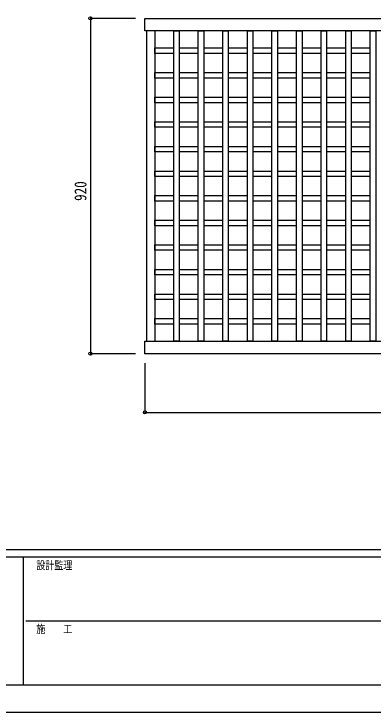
# Model space of a CAD drawing. Units: millimetres, scale not verified. Extents: x -4205 to 4205, y -2970 to 2970.
# Drawn here: x -1330 to -344, y -2970 to -1055 of the extents above; entities that cross this region are included whole.
import ezdxf
from ezdxf.enums import TextEntityAlignment as Align

# ---------------------------------------------------------------- set-up
doc = ezdxf.new("R2010")
doc.units = ezdxf.units.MM
doc.header["$LTSCALE"] = 16
for name, color, linetype in [('0-2_YKK_A1', 4, 'Continuous'), ('0-3_YKK_D', 6, 'Continuous'), ('0-4_YKK_ZWAK', 7, 'Continuous')]:
    doc.layers.add(name, color=color, linetype=linetype)
doc.styles.add('ＭＳ ゴシック', font='')
doc.styles.get('ＭＳ ゴシック').set_extended_font_data('MS Gothic')

msp = doc.modelspace()

# ---------------------------------------------------------------- linework, layer by layer
at = {"layer": '0-2_YKK_A1'}
for p, q in [((-966.11, -1100.89), (-966.11, -1952.89)), ((-943.11, -1100.89), (-943.11, -1952.89)), ((-943.11, -1148.14), (-891.36, -1148.14)), ((-876.36, -1148.14), (-823.86, -1148.14)), ((-808.86, -1148.14), (-756.36, -1148.14)), ((-741.36, -1148.14), (-688.86, -1148.14)), ((-673.86, -1148.14), (-621.36, -1148.14)), ((-606.36, -1148.14), (-553.86, -1148.14)), ((-538.86, -1148.14), (-486.36, -1148.14)), ((-471.36, -1148.14), (-418.86, -1148.14)), ((-403.86, -1148.14), (-351.36, -1148.14)), ((-823.86, -1163.14), (-876.36, -1163.14)), ((-756.36, -1163.14), (-808.86, -1163.14)), ((-688.86, -1163.14), (-741.36, -1163.14)), ((-621.36, -1163.14), (-673.86, -1163.14)), ((-553.86, -1163.14), (-606.36, -1163.14)), ((-486.36, -1163.14), (-538.86, -1163.14)), ((-418.86, -1163.14), (-471.36, -1163.14)), ((-351.36, -1163.14), (-403.86, -1163.14)), ((-943.11, -1215.64), (-891.36, -1215.64)), ((-876.36, -1215.64), (-823.86, -1215.64)), ((-808.86, -1215.64), (-756.36, -1215.64)), ((-741.36, -1215.64), (-688.86, -1215.64)), ((-673.86, -1215.64), (-621.36, -1215.64)), ((-606.36, -1215.64), (-553.86, -1215.64)), ((-538.86, -1215.64), (-486.36, -1215.64)), ((-471.36, -1215.64), (-418.86, -1215.64)), ((-403.86, -1215.64), (-351.36, -1215.64)), ((-823.86, -1230.64), (-876.36, -1230.64)), ((-756.36, -1230.64), (-808.86, -1230.64)), ((-688.86, -1230.64), (-741.36, -1230.64)), ((-621.36, -1230.64), (-673.86, -1230.64)), ((-553.86, -1230.64), (-606.36, -1230.64)), ((-486.36, -1230.64), (-538.86, -1230.64)), ((-418.86, -1230.64), (-471.36, -1230.64)), ((-351.36, -1230.64), (-403.86, -1230.64)), ((-943.11, -1283.14), (-891.36, -1283.14)), ((-876.36, -1283.14), (-823.86, -1283.14)), ((-808.86, -1283.14), (-756.36, -1283.14)), ((-741.36, -1283.14), (-688.86, -1283.14)), ((-673.86, -1283.14), (-621.36, -1283.14)), ((-606.36, -1283.14), (-553.86, -1283.14)), ((-538.86, -1283.14), (-486.36, -1283.14)), ((-471.36, -1283.14), (-418.86, -1283.14)), ((-403.86, -1283.14), (-351.36, -1283.14)), ((-823.86, -1298.14), (-876.36, -1298.14)), ((-756.36, -1298.14), (-808.86, -1298.14)), ((-688.86, -1298.14), (-741.36, -1298.14)), ((-621.36, -1298.14), (-673.86, -1298.14)), ((-553.86, -1298.14), (-606.36, -1298.14)), ((-486.36, -1298.14), (-538.86, -1298.14)), ((-418.86, -1298.14), (-471.36, -1298.14)), ((-351.36, -1298.14), (-403.86, -1298.14)), ((-943.11, -1350.64), (-891.36, -1350.64)), ((-876.36, -1350.64), (-823.86, -1350.64)), ((-808.86, -1350.64), (-756.36, -1350.64)), ((-741.36, -1350.64), (-688.86, -1350.64)), ((-673.86, -1350.64), (-621.36, -1350.64)), ((-606.36, -1350.64), (-553.86, -1350.64)), ((-538.86, -1350.64), (-486.36, -1350.64)), ((-471.36, -1350.64), (-418.86, -1350.64)), ((-403.86, -1350.64), (-351.36, -1350.64)), ((-823.86, -1365.64), (-876.36, -1365.64)), ((-756.36, -1365.64), (-808.86, -1365.64)), ((-688.86, -1365.64), (-741.36, -1365.64)), ((-621.36, -1365.64), (-673.86, -1365.64)), ((-553.86, -1365.64), (-606.36, -1365.64)), ((-486.36, -1365.64), (-538.86, -1365.64)), ((-418.86, -1365.64), (-471.36, -1365.64)), ((-351.36, -1365.64), (-403.86, -1365.64)), ((-943.11, -1418.14), (-891.36, -1418.14)), ((-876.36, -1418.14), (-823.86, -1418.14)), ((-823.86, -1433.14), (-876.36, -1433.14)), ((-808.86, -1418.14), (-756.36, -1418.14)), ((-756.36, -1433.14), (-808.86, -1433.14)), ((-741.36, -1418.14), (-688.86, -1418.14)), ((-688.86, -1433.14), (-741.36, -1433.14)), ((-673.86, -1418.14), (-621.36, -1418.14)), ((-621.36, -1433.14), (-673.86, -1433.14)), ((-606.36, -1418.14), (-553.86, -1418.14)), ((-553.86, -1433.14), (-606.36, -1433.14)), ((-538.86, -1418.14), (-486.36, -1418.14)), ((-486.36, -1433.14), (-538.86, -1433.14)), ((-471.36, -1418.14), (-418.86, -1418.14)), ((-418.86, -1433.14), (-471.36, -1433.14)), ((-403.86, -1418.14), (-351.36, -1418.14)), ((-351.36, -1433.14), (-403.86, -1433.14)), ((-943.11, -1485.64), (-891.36, -1485.64)), ((-876.36, -1485.64), (-823.86, -1485.64)), ((-808.86, -1485.64), (-756.36, -1485.64)), ((-741.36, -1485.64), (-688.86, -1485.64)), ((-673.86, -1485.64), (-621.36, -1485.64)), ((-606.36, -1485.64), (-553.86, -1485.64)), ((-538.86, -1485.64), (-486.36, -1485.64)), ((-471.36, -1485.64), (-418.86, -1485.64)), ((-403.86, -1485.64), (-351.36, -1485.64)), ((-823.86, -1500.64), (-876.36, -1500.64)), ((-756.36, -1500.64), (-808.86, -1500.64)), ((-688.86, -1500.64), (-741.36, -1500.64)), ((-621.36, -1500.64), (-673.86, -1500.64)), ((-553.86, -1500.64), (-606.36, -1500.64)), ((-486.36, -1500.64), (-538.86, -1500.64)), ((-418.86, -1500.64), (-471.36, -1500.64)), ((-351.36, -1500.64), (-403.86, -1500.64)), ((-943.11, -1553.14), (-891.36, -1553.14)), ((-876.36, -1553.14), (-823.86, -1553.14)), ((-823.86, -1568.14), (-876.36, -1568.14)), ((-808.86, -1553.14), (-756.36, -1553.14)), ((-756.36, -1568.14), (-808.86, -1568.14)), ((-741.36, -1553.14), (-688.86, -1553.14)), ((-688.86, -1568.14), (-741.36, -1568.14)), ((-673.86, -1553.14), (-621.36, -1553.14)), ((-621.36, -1568.14), (-673.86, -1568.14)), ((-606.36, -1553.14), (-553.86, -1553.14)), ((-553.86, -1568.14), (-606.36, -1568.14)), ((-538.86, -1553.14), (-486.36, -1553.14)), ((-486.36, -1568.14), (-538.86, -1568.14)), ((-471.36, -1553.14), (-418.86, -1553.14)), ((-418.86, -1568.14), (-471.36, -1568.14)), ((-403.86, -1553.14), (-351.36, -1553.14)), ((-351.36, -1568.14), (-403.86, -1568.14)), ((-943.11, -1620.64), (-891.36, -1620.64)), ((-876.36, -1620.64), (-823.86, -1620.64)), ((-808.86, -1620.64), (-756.36, -1620.64)), ((-741.36, -1620.64), (-688.86, -1620.64)), ((-673.86, -1620.64), (-621.36, -1620.64)), ((-606.36, -1620.64), (-553.86, -1620.64)), ((-538.86, -1620.64), (-486.36, -1620.64)), ((-471.36, -1620.64), (-418.86, -1620.64)), ((-403.86, -1620.64), (-351.36, -1620.64)), ((-823.86, -1635.64), (-876.36, -1635.64)), ((-756.36, -1635.64), (-808.86, -1635.64)), ((-688.86, -1635.64), (-741.36, -1635.64)), ((-621.36, -1635.64), (-673.86, -1635.64)), ((-553.86, -1635.64), (-606.36, -1635.64)), ((-486.36, -1635.64), (-538.86, -1635.64)), ((-418.86, -1635.64), (-471.36, -1635.64)), ((-351.36, -1635.64), (-403.86, -1635.64)), ((-943.11, -1688.14), (-891.36, -1688.14)), ((-876.36, -1688.14), (-823.86, -1688.14)), ((-823.86, -1703.14), (-876.36, -1703.14)), ((-808.86, -1688.14), (-756.36, -1688.14)), ((-756.36, -1703.14), (-808.86, -1703.14)), ((-741.36, -1688.14), (-688.86, -1688.14)), ((-688.86, -1703.14), (-741.36, -1703.14)), ((-673.86, -1688.14), (-621.36, -1688.14)), ((-621.36, -1703.14), (-673.86, -1703.14)), ((-606.36, -1688.14), (-553.86, -1688.14)), ((-553.86, -1703.14), (-606.36, -1703.14)), ((-538.86, -1688.14), (-486.36, -1688.14)), ((-486.36, -1703.14), (-538.86, -1703.14)), ((-471.36, -1688.14), (-418.86, -1688.14)), ((-418.86, -1703.14), (-471.36, -1703.14)), ((-403.86, -1688.14), (-351.36, -1688.14)), ((-351.36, -1703.14), (-403.86, -1703.14)), ((-943.11, -1755.64), (-891.36, -1755.64)), ((-876.36, -1755.64), (-823.86, -1755.64)), ((-808.86, -1755.64), (-756.36, -1755.64)), ((-741.36, -1755.64), (-688.86, -1755.64)), ((-673.86, -1755.64), (-621.36, -1755.64)), ((-606.36, -1755.64), (-553.86, -1755.64)), ((-538.86, -1755.64), (-486.36, -1755.64)), ((-471.36, -1755.64), (-418.86, -1755.64)), ((-403.86, -1755.64), (-351.36, -1755.64)), ((-823.86, -1770.64), (-876.36, -1770.64)), ((-756.36, -1770.64), (-808.86, -1770.64)), ((-688.86, -1770.64), (-741.36, -1770.64)), ((-621.36, -1770.64), (-673.86, -1770.64)), ((-553.86, -1770.64), (-606.36, -1770.64)), ((-486.36, -1770.64), (-538.86, -1770.64)), ((-418.86, -1770.64), (-471.36, -1770.64)), ((-351.36, -1770.64), (-403.86, -1770.64)), ((-943.11, -1823.14), (-891.36, -1823.14)), ((-876.36, -1823.14), (-823.86, -1823.14)), ((-823.86, -1838.14), (-876.36, -1838.14)), ((-808.86, -1823.14), (-756.36, -1823.14)), ((-756.36, -1838.14), (-808.86, -1838.14)), ((-741.36, -1823.14), (-688.86, -1823.14)), ((-688.86, -1838.14), (-741.36, -1838.14)), ((-673.86, -1823.14), (-621.36, -1823.14)), ((-621.36, -1838.14), (-673.86, -1838.14)), ((-606.36, -1823.14), (-553.86, -1823.14)), ((-553.86, -1838.14), (-606.36, -1838.14)), ((-538.86, -1823.14), (-486.36, -1823.14)), ((-486.36, -1838.14), (-538.86, -1838.14)), ((-471.36, -1823.14), (-418.86, -1823.14)), ((-418.86, -1838.14), (-471.36, -1838.14)), ((-403.86, -1823.14), (-351.36, -1823.14)), ((-351.36, -1838.14), (-403.86, -1838.14)), ((-943.11, -1890.64), (-891.36, -1890.64)), ((-876.36, -1890.64), (-823.86, -1890.64)), ((-808.86, -1890.64), (-756.36, -1890.64)), ((-741.36, -1890.64), (-688.86, -1890.64)), ((-673.86, -1890.64), (-621.36, -1890.64)), ((-606.36, -1890.64), (-553.86, -1890.64)), ((-538.86, -1890.64), (-486.36, -1890.64)), ((-471.36, -1890.64), (-418.86, -1890.64)), ((-403.86, -1890.64), (-351.36, -1890.64)), ((-823.86, -1905.64), (-876.36, -1905.64)), ((-756.36, -1905.64), (-808.86, -1905.64)), ((-688.86, -1905.64), (-741.36, -1905.64)), ((-621.36, -1905.64), (-673.86, -1905.64)), ((-553.86, -1905.64), (-606.36, -1905.64)), ((-486.36, -1905.64), (-538.86, -1905.64)), ((-418.86, -1905.64), (-471.36, -1905.64)), ((-351.36, -1905.64), (-403.86, -1905.64))]:
    msp.add_line(p, q, dxfattribs=at)
for points in [[(-970.11, -1066.89), (1024.89, -1066.89), (1024.89, -1100.89), (-970.11, -1100.89)], [(-876.36, -1952.89), (-891.36, -1952.89), (-891.36, -1100.92), (-876.36, -1100.92)], [(-808.86, -1952.89), (-823.86, -1952.89), (-823.86, -1100.92), (-808.86, -1100.92)], [(-741.36, -1952.89), (-756.36, -1952.89), (-756.36, -1100.92), (-741.36, -1100.92)], [(-673.86, -1952.89), (-688.86, -1952.89), (-688.86, -1100.92), (-673.86, -1100.92)], [(-606.36, -1952.89), (-621.36, -1952.89), (-621.36, -1100.92), (-606.36, -1100.92)], [(-538.86, -1952.89), (-553.86, -1952.89), (-553.86, -1100.92), (-538.86, -1100.92)], [(-471.36, -1952.89), (-486.36, -1952.89), (-486.36, -1100.92), (-471.36, -1100.92)], [(-403.86, -1952.89), (-418.86, -1952.89), (-418.86, -1100.92), (-403.86, -1100.92)], [(-336.36, -1952.89), (-351.36, -1952.89), (-351.36, -1100.92), (-336.36, -1100.92)], [(-970.11, -1952.89), (1024.89, -1952.89), (1024.89, -1986.89), (-970.11, -1986.89)]]:
    msp.add_lwpolyline(points, close=True, dxfattribs=at)
for points in [[(-891.36, -1163.14), (-943.11, -1163.14), (-943.11, -1148.14)], [(-891.36, -1230.64), (-943.11, -1230.64), (-943.11, -1215.64)], [(-891.36, -1298.14), (-943.11, -1298.14), (-943.11, -1283.14)], [(-891.36, -1365.64), (-943.11, -1365.64), (-943.11, -1350.64)], [(-891.36, -1433.14), (-943.11, -1433.14), (-943.11, -1418.14)], [(-891.36, -1500.64), (-943.11, -1500.64), (-943.11, -1485.64)], [(-891.36, -1568.14), (-943.11, -1568.14), (-943.11, -1553.14)], [(-891.36, -1635.64), (-943.11, -1635.64), (-943.11, -1620.64)], [(-891.36, -1703.14), (-943.11, -1703.14), (-943.11, -1688.14)], [(-891.36, -1770.64), (-943.11, -1770.64), (-943.11, -1755.64)], [(-891.36, -1838.14), (-943.11, -1838.14), (-943.11, -1823.14)], [(-891.36, -1905.64), (-943.11, -1905.64), (-943.11, -1890.64)]]:
    msp.add_lwpolyline(points, dxfattribs=at)
at = {"layer": '0-3_YKK_D'}
for p, q in [((-996.11, -1066.89), (-1121.11, -1066.89)), ((-1120.11, -1066.89), (-1120.11, -1986.89)), ((-996.11, -1986.89), (-1121.11, -1986.89)), ((-970.11, -2012.89), (-970.11, -2148.89)), ((-970.11, -2147.89), (1024.89, -2147.89))]:
    msp.add_line(p, q, dxfattribs=at)
for centre in [(-1120.11, -1066.89), (-1120.11, -1986.89), (-970.11, -2147.89)]:
    msp.add_circle(centre, 4.25, dxfattribs=at)
at = {"layer": '0-4_YKK_ZWAK'}
for p, q in [((3895.02, -2525), (-3904.98, -2525)), ((-1304.98, -2545), (-3904.98, -2545)), ((-1304.98, -2545), (-1304.98, -2895)), ((-4.98, -2545), (-1304.98, -2545)), ((-1297.48, -2720), (-4.98, -2720)), ((-3904.98, -2895), (-1304.98, -2895)), ((-1304.98, -2895), (-4.98, -2895))]:
    msp.add_line(p, q, dxfattribs=at)
msp.add_lwpolyline([(-4205, -2970), (4205, -2970), (4205, 2970), (-4205, 2970)], close=True, dxfattribs=at)

# ---------------------------------------------------------------- texts
at = {"layer": '0-3_YKK_D', "style": 'ＭＳ ゴシック', "width": 0.8}
msp.add_text('920', height=32.99, rotation=90, dxfattribs=at).set_placement((-1121.11, -1567.69), align=Align.BOTTOM_LEFT)
at = {"layer": '0-4_YKK_ZWAK', "style": 'ＭＳ ゴシック', "width": 0.8}
for s, p in [('設計監理', (-1268.31, -2585)), ('施\u3000\u3000工', (-1268.31, -2760))]:
    msp.add_text(s, height=21.99, dxfattribs=at).set_placement(p, align=Align.BOTTOM_LEFT)

doc.saveas('drawing.dxf')
